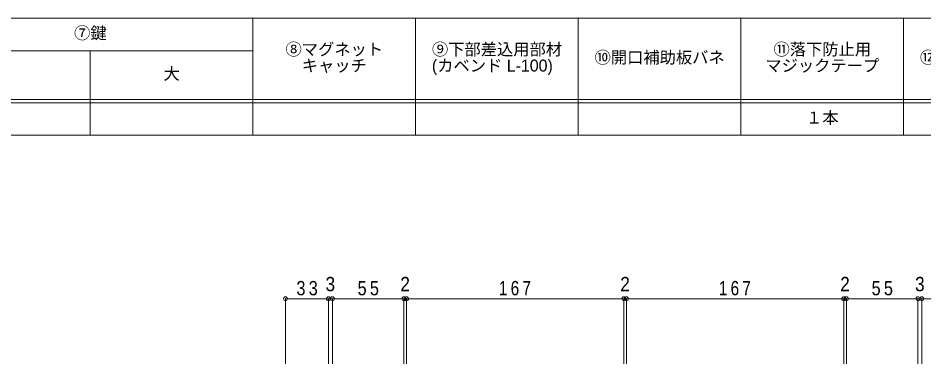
# Model space of a CAD drawing. Units: millimetres at full size, sheet at 1:5. Extents: x -4894 to 1000, y -688 to 1104.
# Drawn here: x -55 to 641, y 422 to 688 of the extents above; entities that cross this region are included whole.
import ezdxf
from ezdxf.enums import TextEntityAlignment as Align

# ---------------------------------------------------------------- set-up
doc = ezdxf.new("R2010")
doc.units = ezdxf.units.MM
doc.header["$LTSCALE"] = 5
doc.header["$PDMODE"] = 32
doc.header["$PDSIZE"] = 3
for name, color, linetype, lineweight in [('2-3_寸法', 4, 'Continuous', 9), ('F-0_図面枠', 6, 'Continuous', 9), ('F-5_F-5ﾚｲﾔ', 7, 'Continuous', 9)]:
    doc.layers.add(name, color=color, linetype=linetype, lineweight=lineweight)
doc.styles.add('HGｺﾞｼｯｸM', font='')
doc.styles.get('HGｺﾞｼｯｸM').set_extended_font_data('HGｺﾞｼｯｸM')

msp = doc.modelspace()

# ---------------------------------------------------------------- linework, layer by layer
at = {"layer": '2-3_寸法'}
for p, q in [((150, 472), (183, 472)), ((150, 472), (150, 422)), ((183, 472), (183, 422)), ((183, 472), (186, 472)), ((186, 472), (186, 422)), ((186, 472), (241, 472)), ((241, 472), (241, 422)), ((241, 472), (243, 472)), ((243, 472), (243, 422)), ((243, 472), (410, 472)), ((410, 472), (410, 422)), ((410, 472), (412, 472)), ((412, 472), (412, 422)), ((412, 472), (579, 472)), ((579, 472), (581, 472)), ((579, 472), (579, 422)), ((581, 472), (581, 422)), ((581, 472), (636, 472)), ((636, 472), (636, 422)), ((636, 472), (639, 472)), ((639, 472), (639, 422)), ((639, 472), (672, 472))]:
    msp.add_line(p, q, dxfattribs=at)
for p in [(150, 472), (183, 472), (186, 472), (241, 472), (243, 472), (410, 472), (412, 472), (579, 472), (581, 472), (636, 472), (639, 472)]:
    msp.add_point(p, dxfattribs=at)
at = {"layer": 'F-0_図面枠'}
msp.add_line((-1000, 687.5), (1000, 687.5), dxfattribs=at)
at = {"layer": 'F-5_F-5ﾚｲﾔ'}
for p, q in [((125, 687.5), (125, 597.5)), ((250, 687.5), (250, 597.5)), ((375, 687.5), (375, 597.5)), ((500, 687.5), (500, 597.5)), ((625, 687.5), (625, 597.5)), ((-125, 662.5), (125, 662.5)), ((0, 662.5), (0, 597.5)), ((-1000, 625), (750, 625)), ((-1000, 622.5), (750, 622.5)), ((-1000, 597.5), (1000, 597.5))]:
    msp.add_line(p, q, dxfattribs=at)

# ---------------------------------------------------------------- texts
at = {"layer": '2-3_寸法', "color": 7, "style": 'HGｺﾞｼｯｸM', "width": 0.9}
for s, p in [('3', (180.75, 474.5)), ('2', (238.25, 474.5)), ('2', (407.25, 474.5)), ('2', (576.25, 474.5)), ('3', (633.75, 474.5))]:
    msp.add_text(s, height=11, dxfattribs=at).set_placement(p, align=Align.BOTTOM_LEFT)
at = {"layer": '2-3_寸法', "color": 7, "char_height": 11, "attachment_point": 7, "style": 'HGｺﾞｼｯｸM'}
for s, insert in [('\\T1.36;\\W0.85;33', (158.375, 474.5)), ('\\T1.36;\\W0.85;55', (205.375, 474.5)), ('\\T1.38;\\W0.8;167', (314, 474.5)), ('\\T1.38;\\W0.8;167', (483, 474.5)), ('\\T1.36;\\W0.85;55', (600.375, 474.5))]:
    msp.add_mtext(s, dxfattribs=dict(at, insert=insert))
at = {"layer": 'F-5_F-5ﾚｲﾔ', "style": 'HGｺﾞｼｯｸM'}
for s, p in [('⑦鍵', (-12.5, 668.75)), ('⑧マグネット', (150, 656.25)), ('⑨下部差込用部材', (262.5, 656.25)), ('⑪落下防止用', (525, 656.25)), ('⑩開口補助板バネ', (387.5, 650)), ('⑫丁番受け(Ｔ型)', (637.5, 650)), ('キャッチ', (162.5, 643.75)), ('(カベンド L-100)', (262.5, 643.75)), ('マジックテープ', (518.75, 643.75)), ('大', (56.25, 637.5)), ('１本', (550, 603.75))]:
    msp.add_text(s, height=9.164, dxfattribs=at).set_placement(p, align=Align.BOTTOM_LEFT)

doc.saveas('drawing.dxf')
